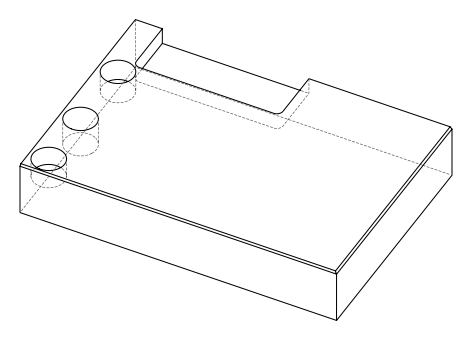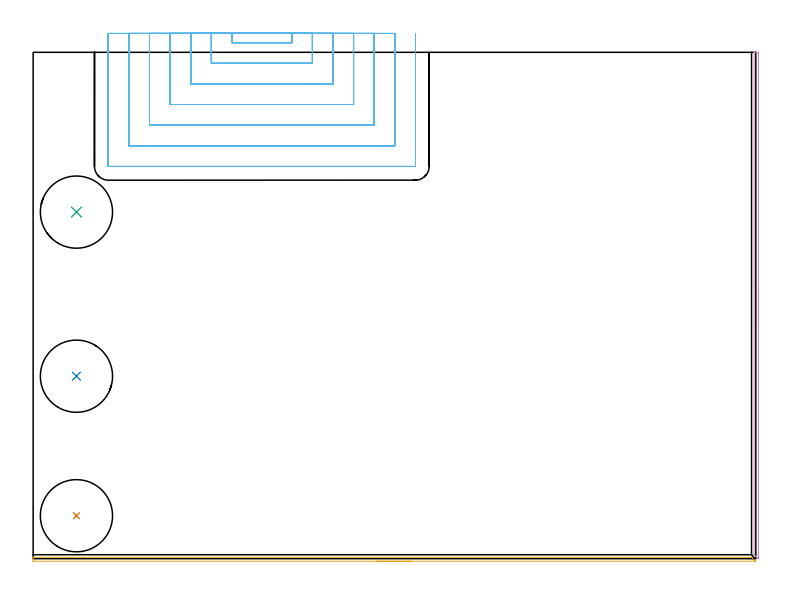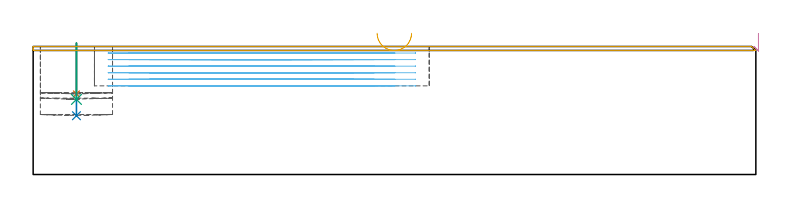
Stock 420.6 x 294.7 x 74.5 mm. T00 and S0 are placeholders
(PLAN: 6 operations, 2 tool changes, 38.3 min)
(1 INDEXABLE_INSERT_DRILL_BLIND_HOLE_FROM_SOLID | STEP1POCKET | NXT0302_036 | 0.12 min | 37535 mm3)
(2 INDEXABLE_INSERT_DRILL_BLIND_HOLE_FROM_SOLID_1 | STEP1POCKET_1 | NXT0302_036 | 0.17 min | 55125 mm3)
(3 INDEXABLE_INSERT_DRILL_BLIND_HOLE_FROM_SOLID_2 | STEP1POCKET_2 | NXT0302_036 | 0.13 min | 41967 mm3)
(4 AREA_MILL | FG_CHAMFER_SURFACE | UGT0205_001 | 2.51 min | 922 mm3)
(5 AREA_MILL_1 | FG_CHAMFER_SURFACE_1 | UGT0205_001 | 3.51 min | 1110 mm3)
(6 MILL_SLOT | SLOT_PARTIAL_RECTANGULAR | UGT0201_008 | Follow Part, ap 4, ae 75% | 31.87 min | 331260 mm3)
(TOOL NXT0302_036 | Index. Insert Drill 42mm [880-D4200L50-05] | D42 PA176 FL210 Z2)
(TOOL UGT0205_001 | Chamfer Mill 20 x 3 x 45 deg. | D20 FL50 Z2)
(TOOL UGT0201_008 | End Mill 16 mm | D16 FL32 Z4)
(OP 1 INDEXABLE_INSERT_DRILL_BLIND_HOLE_FROM_SOLID)
G17 G21 G94 G90
T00 M6
G54
G17 G0 G90 X25.2 Y25. S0 M3
G43 Z84.5 H1
G94 G81 G98 Z46.9 F250. R76.5
G80
M5
M2
(OP 2 INDEXABLE_INSERT_DRILL_BLIND_HOLE_FROM_SOLID_1)
G17 G21 G94 G90
T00 M6
G54
G17 G0 G90 X25.2 Y106.2 S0 M3
G43 Z84.5 H1
G94 G81 G98 Z34.2 F250. R76.5
G80
M5
M2
(OP 3 INDEXABLE_INSERT_DRILL_BLIND_HOLE_FROM_SOLID_2)
G17 G21 G94 G90
T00 M6
G54
G17 G0 G90 X25.2 Y201.7 S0 M3
G43 Z84.5 H1
G94 G81 G98 Z43.7 F250. R76.5
G80
M5
M2
(OP 4 AREA_MILL)
G17 G21 G94 G90
T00 M6
G54
G17 G0 G90 X422.1 Y157.35 S1061 M3
G43 Z84.5 H0
Z82.
G94 G1 Y157.312 Z81.128 F250.
Y157.198 Z80.263
Y157.009 Z79.412
Y156.747 Z78.58
Y156.413 Z77.774
Y156.01 Z77.
Y155.542 Z76.264
Y155.01 Z75.572
Y154.421 Z74.929
Y153.778 Z74.34
Y153.086 Z73.808
Y152.35 Z73.34
Y151.576 Z72.937
Y150.77 Z72.603
Y149.938 Z72.341
Y149.086 Z72.152
Y148.222 Z72.038
Y147.35 Z72.
Y0.059
X422.097 Y0. Z71.997
X422.015 Z72.078
X421.952 Y0.002 Z72.141
X421.899 Y0.01 Z72.194
X421.784 Y0.115 Z72.314
X421.738 Y0.162 Z72.362
X420.654 Y1.246 Z73.446
X419.961 Y1.939 Z74.138
X419.648 Y2.253 Z74.448
X419.604 Y2.306 Z74.49
X419.6 Y2.385 Z74.5
Y294.546
X419.602 Y294.69 Z74.488
X419.727 Y294.697 Z74.366
X419.859 Y294.7 Z74.24
X420.244 Z73.856
X420.85 Z73.245
X422.028 Y294.699 Z72.069
X422.091 Y294.697 Z72.005
X422.096 Y294.546 Z72.004
X422.1 Y294.355 Z72.
Y147.35
Y146.478 Z72.038
Y145.614 Z72.152
Y144.762 Z72.341
Y143.93 Z72.603
Y143.124 Z72.937
Y142.35 Z73.34
Y141.614 Z73.808
Y140.922 Z74.34
Y140.279 Z74.929
Y139.69 Z75.572
Y139.158 Z76.264
Y138.69 Z77.
Y138.287 Z77.774
Y137.953 Z78.58
Y137.691 Z79.412
Y137.502 Z80.263
Y137.388 Z81.128
Y137.35 Z82.
G0 Z84.5
M5
M2
(OP 5 AREA_MILL_1)
G17 G21 G94 G90
T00 M6
G54
G17 G0 G90 X220.2 Y-1.5 S1061 M3
G43 Z84.5 H0
Z82.2
G94 G1 X220.162 Z81.328 F250.
X220.048 Z80.464
X219.859 Z79.612
X219.597 Z78.78
X219.263 Z77.974
X218.86 Z77.2
X218.391 Z76.464
X217.86 Z75.772
X217.271 Z75.129
X216.628 Z74.54
X215.936 Z74.008
X215.2 Z73.54
X214.426 Z73.137
X213.62 Z72.803
X212.788 Z72.541
X211.936 Z72.352
X211.072 Z72.238
X210.2 Z72.2
X0.623
X0.32 Y-1.499 Z72.201
X0.035 Y-1.493 Z72.204
X0.004 Y-1.491 Z72.205
X0. Y-1.219 Z72.477
Y-0.693 Z73.003
Y-0.35 Z73.345
Y0.579 Z74.278
X0.003 Y0.691 Z74.383
X0.01 Y0.797 Z74.488
X0.176 Y0.8 Z74.5
X417.989
X418.095 Y0.796 Z74.489
X418.14 Y0.759 Z74.455
X418.288 Y0.612 Z74.311
X420.224 Y-1.322 Z72.375
X420.333 Y-1.432 Z72.266
X420.382 Y-1.493 Z72.204
X420.366 Y-1.496 Z72.203
X420.3 Y-1.499 Z72.199
X210.2 Y-1.5 Z72.2
X209.328 Z72.238
X208.463 Z72.352
X207.612 Z72.541
X206.78 Z72.803
X205.974 Z73.137
X205.2 Z73.54
X204.464 Z74.008
X203.772 Z74.54
X203.129 Z75.129
X202.54 Z75.772
X202.008 Z76.464
X201.54 Z77.2
X201.137 Z77.974
X200.803 Z78.78
X200.541 Z79.612
X200.352 Z80.464
X200.238 Z81.328
X200.2 Z82.2
G0 Z84.5
M5
M2
(OP 6 MILL_SLOT)
G17 G21 G94 G90
T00 M6
G54
G17 G0 G90 X115.7 Y305.7 S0 M3
G43 Z84.5 H0
Z70.683
G94 G1 Y302.7 F250.
Y300.3 F500.
X150.5
Y302.7
Y305.7 F250.
X103.7
Y302.7
Y288.3 F500.
X162.5
Y302.7
Y305.7 F250.
X91.7
Y302.7
Y276.3 F500.
X174.5
Y302.7
Y305.7 F250.
X79.7
Y302.7
Y264.3 F500.
X186.5
Y302.7
Y305.7 F250.
X67.7
Y302.7
Y252.3 F500.
X198.5
Y302.7
Y305.7 F250.
X55.7
Y302.7
Y240.3 F500.
X210.5
Y302.7
Y305.7 F250.
X43.7
Y302.7
Y228.4 F500.
X43.705 Y228.345
X43.745 Y228.305
X43.8 Y228.3
X222.4
X222.455 Y228.305
X222.495 Y228.345
X222.5 Y228.4
Y302.7
Y305.7 F250.
G0 X115.7 Z66.867
G1 Y302.7
Y300.3 F500.
X150.5
Y302.7
Y305.7 F250.
X103.7
Y302.7
Y288.3 F500.
X162.5
Y302.7
Y305.7 F250.
X91.7
Y302.7
Y276.3 F500.
X174.5
Y302.7
Y305.7 F250.
X79.7
Y302.7
Y264.3 F500.
X186.5
Y302.7
Y305.7 F250.
X67.7
Y302.7
Y252.3 F500.
X198.5
Y302.7
Y305.7 F250.
X55.7
Y302.7
Y240.3 F500.
X210.5
Y302.7
Y305.7 F250.
X43.7
Y302.7
Y228.4 F500.
X43.705 Y228.345
X43.745 Y228.305
X43.8 Y228.3
X222.4
X222.455 Y228.305
X222.495 Y228.345
X222.5 Y228.4
Y302.7
Y305.7 F250.
G0 X115.7 Z63.05
G1 Y302.7
Y300.3 F500.
X150.5
Y302.7
Y305.7 F250.
X103.7
Y302.7
Y288.3 F500.
X162.5
Y302.7
Y305.7 F250.
X91.7
Y302.7
Y276.3 F500.
X174.5
Y302.7
Y305.7 F250.
X79.7
Y302.7
Y264.3 F500.
X186.5
Y302.7
Y305.7 F250.
X67.7
Y302.7
Y252.3 F500.
X198.5
Y302.7
Y305.7 F250.
X55.7
Y302.7
Y240.3 F500.
X210.5
Y302.7
Y305.7 F250.
X43.7
Y302.7
Y228.4 F500.
X43.705 Y228.345
X43.745 Y228.305
X43.8 Y228.3
X222.4
X222.455 Y228.305
X222.495 Y228.345
X222.5 Y228.4
Y302.7
Y305.7 F250.
G0 X115.7 Z59.233
G1 Y302.7
Y300.3 F500.
X150.5
Y302.7
Y305.7 F250.
X103.7
Y302.7
Y288.3 F500.
X162.5
Y302.7
Y305.7 F250.
X91.7
Y302.7
Y276.3 F500.
X174.5
Y302.7
Y305.7 F250.
X79.7
Y302.7
Y264.3 F500.
X186.5
Y302.7
Y305.7 F250.
X67.7
Y302.7
Y252.3 F500.
X198.5
Y302.7
Y305.7 F250.
X55.7
Y302.7
Y240.3 F500.
X210.5
Y302.7
Y305.7 F250.
X43.7
Y302.7
Y228.4 F500.
X43.705 Y228.345
X43.745 Y228.305
X43.8 Y228.3
X222.4
X222.455 Y228.305
X222.495 Y228.345
X222.5 Y228.4
Y302.7
Y305.7 F250.
G0 X115.7 Z55.417
G1 Y302.7
Y300.3 F500.
X150.5
Y302.7
Y305.7 F250.
X103.7
Y302.7
Y288.3 F500.
X162.5
Y302.7
Y305.7 F250.
X91.7
Y302.7
Y276.3 F500.
X174.5
Y302.7
Y305.7 F250.
X79.7
Y302.7
Y264.3 F500.
X186.5
Y302.7
Y305.7 F250.
X67.7
Y302.7
Y252.3 F500.
X198.5
Y302.7
Y305.7 F250.
X55.7
Y302.7
Y240.3 F500.
X210.5
Y302.7
Y305.7 F250.
X43.7
Y302.7
Y228.4 F500.
X43.705 Y228.345
X43.745 Y228.305
X43.8 Y228.3
X222.4
X222.455 Y228.305
X222.495 Y228.345
X222.5 Y228.4
Y302.7
Y305.7 F250.
G0 X115.7 Z51.6
G1 Y302.7
Y300.3 F500.
X150.5
Y302.7
Y305.7 F250.
X103.7
Y302.7
Y288.3 F500.
X162.5
Y302.7
Y305.7 F250.
X91.7
Y302.7
Y276.3 F500.
X174.5
Y302.7
Y305.7 F250.
X79.7
Y302.7
Y264.3 F500.
X186.5
Y302.7
Y305.7 F250.
X67.7
Y302.7
Y252.3 F500.
X198.5
Y302.7
Y305.7 F250.
X55.7
Y302.7
Y240.3 F500.
X210.5
Y302.7
Y305.7 F250.
X43.7
Y302.7
Y228.4 F500.
X43.705 Y228.345
X43.745 Y228.305
X43.8 Y228.3
X222.4
X222.455 Y228.305
X222.495 Y228.345
X222.5 Y228.4
Y302.7
Y305.7 F250.
G0 Z84.5
M5
M2
